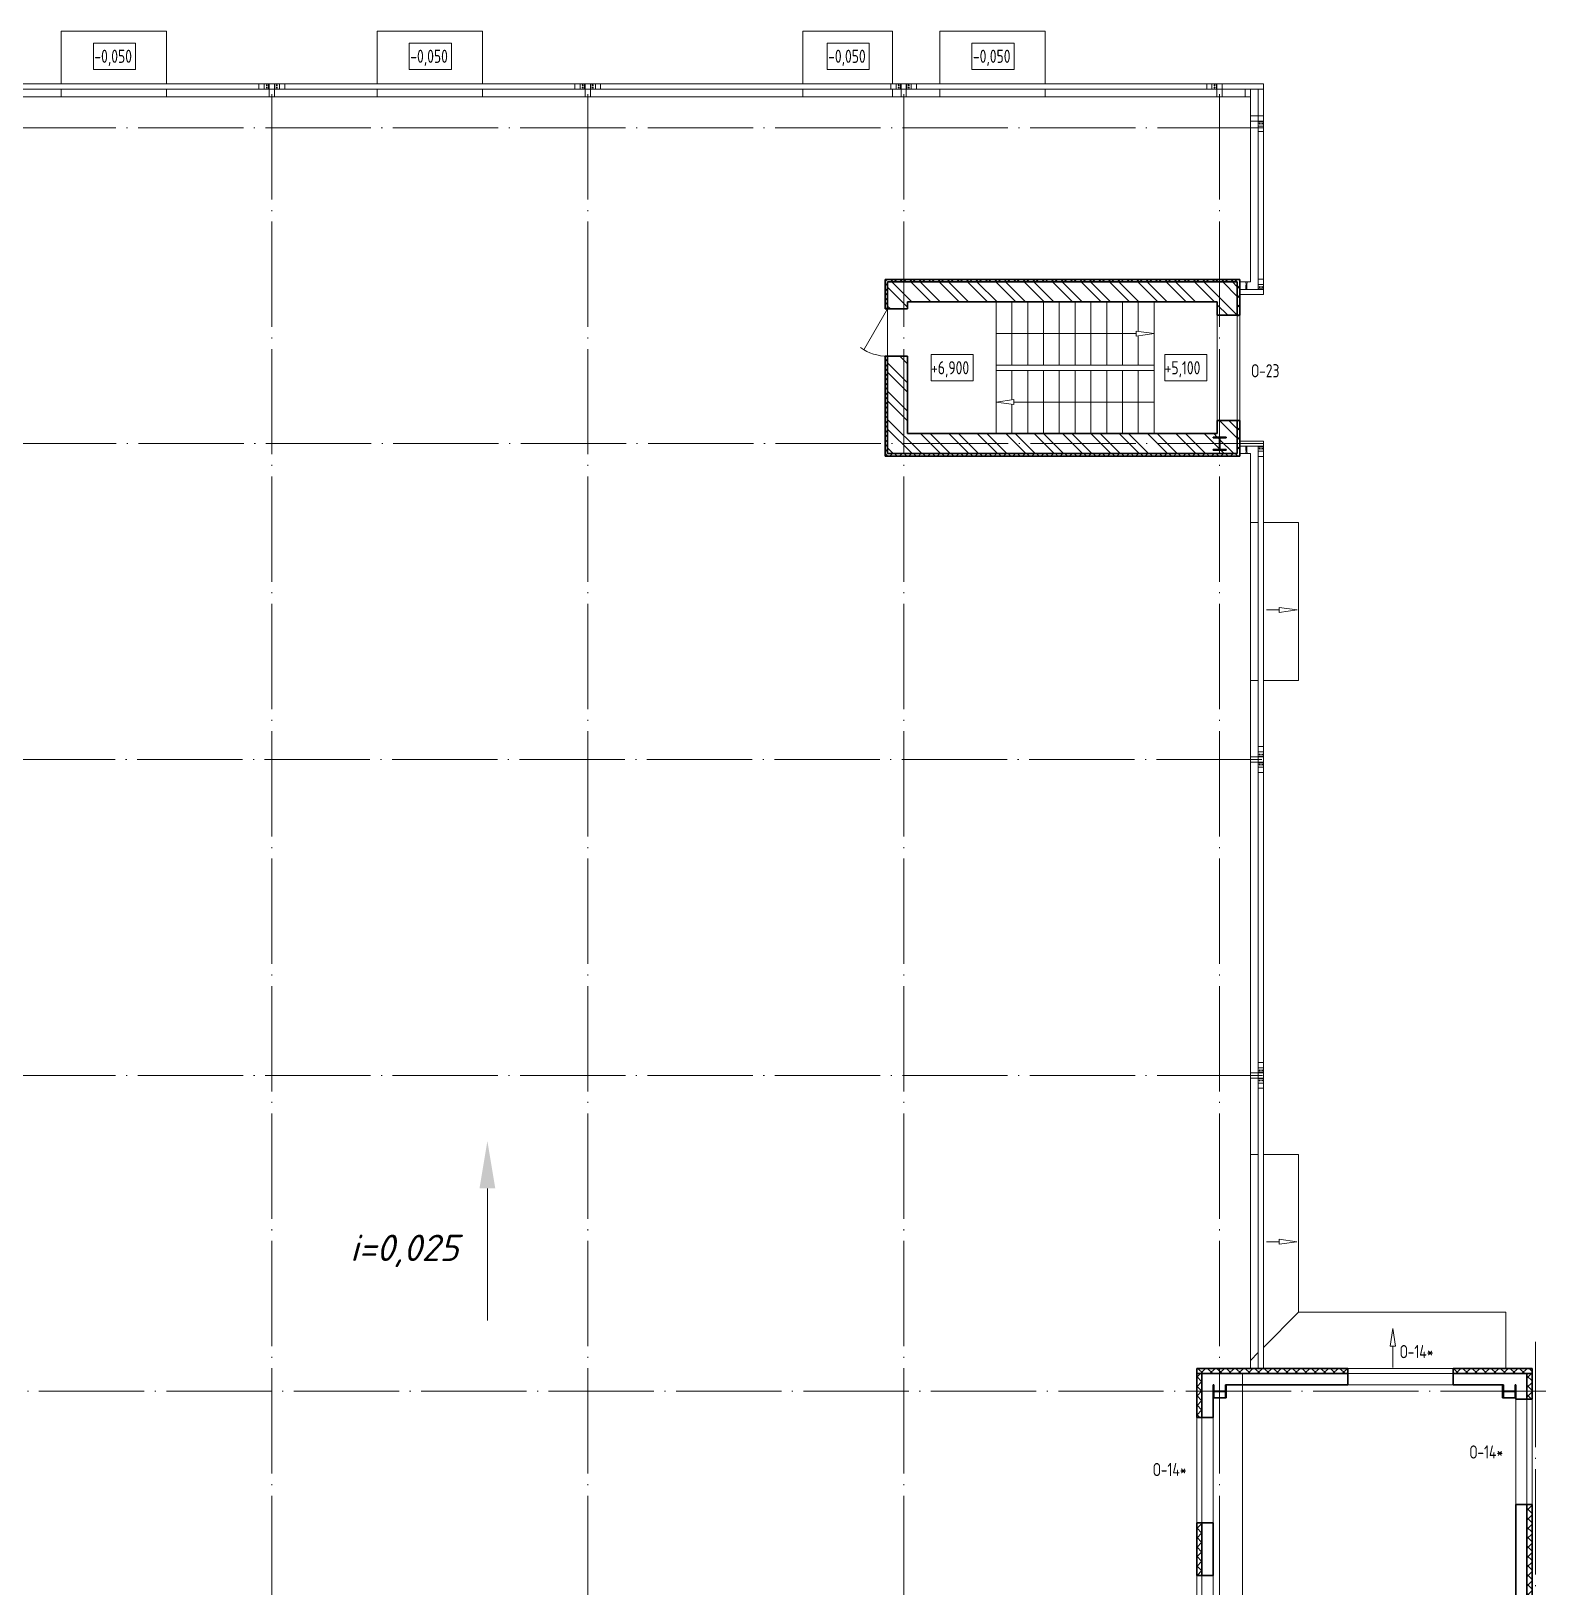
# Model space of a CAD drawing. Extents: x -965262 to 1142518, y -357520 to 71675.
# Drawn here: x -569879 to -541092, y -191067 to -161517 of the extents above; entities that cross this region are included whole.
import ezdxf

# ---------------------------------------------------------------- set-up
doc = ezdxf.new("R2010")
doc.units = 0
doc.header["$LTSCALE"] = 10
doc.linetypes.add('DOTE', pattern=[2.42, 2, -0.2, 0.02, -0.2])
doc.layers.get('0').update_dxf_attribs({"linetype": 'CONTINUOUS', "lineweight": 30})
doc.layers.add('DOTE', color=7, linetype='DOTE', lineweight=9)
doc.styles.add('GOST 2.304', font='isocpeur.ttf', dxfattribs={"width": 0.75, "height": 250})
doc.styles.get("Standard").update_dxf_attribs({"font": 'isocpeur.ttf', "height": 300})

# ---------------------------------------------------------------- blocks, each defined once
blk = doc.blocks.new('A$C706D0067')
at = {"lineweight": 0}
for p, q in [((-13701, 125661), (-19211, 125661)), ((-13601, 125661), (-13701, 125661)), ((-13701, 125661), (-13701, 125561)), ((-13601, 125661), (-13601, 125659)), ((-13601, 125661), (-13516, 125661)), ((-13601, 125659), (-13601, 125564)), ((-13601, 125564), (-13601, 125659)), ((-13601, 125659), (-13601, 125659)), ((-13601, 125640), (-13601, 125640)), ((-13601, 125631), (-13601, 125631)), ((-13560, 125631), (-13542, 125631)), ((-13542, 125631), (-13560, 125631)), ((-13557, 125640), (-13545, 125640)), ((-13516, 125661), (-13516, 125561)), ((-13516, 125661), (-13506, 125661)), ((-13506, 125661), (-13406, 125661)), ((-13506, 125561), (-13506, 125661)), ((-13406, 125661), (-13406, 125561)), ((-13396, 125661), (-13406, 125661)), ((-13311, 125661), (-13396, 125661)), ((-13396, 125661), (-13396, 125561)), ((-13352, 125631), (-13370, 125631)), ((-13370, 125631), (-13352, 125631)), ((-13355, 125640), (-13367, 125640)), ((-13311, 125661), (-13211, 125661)), ((-13311, 125661), (-13311, 125659)), ((-13311, 125659), (-13311, 125659)), ((-13311, 125659), (-13311, 125564)), ((-13311, 125564), (-13311, 125659)), ((-13311, 125640), (-13311, 125640)), ((-13311, 125631), (-13311, 125631)), ((-7701, 125661), (-13211, 125661)), ((-13211, 125661), (-13211, 125561)), ((-7601, 125661), (-7701, 125661)), ((-7701, 125661), (-7701, 125561)), ((-7601, 125661), (-7601, 125659)), ((-7601, 125661), (-7516, 125661)), ((-7601, 125659), (-7601, 125564)), ((-7601, 125564), (-7601, 125659)), ((-7601, 125659), (-7601, 125659)), ((-7601, 125640), (-7601, 125640)), ((-7601, 125631), (-7601, 125631)), ((-7560, 125631), (-7542, 125631)), ((-7542, 125631), (-7560, 125631)), ((-7557, 125640), (-7545, 125640)), ((-7516, 125661), (-7516, 125561)), ((-7516, 125661), (-7506, 125661)), ((-7506, 125661), (-7406, 125661)), ((-7506, 125561), (-7506, 125661)), ((-7406, 125661), (-7406, 125561)), ((-7396, 125661), (-7406, 125661)), ((-7311, 125661), (-7396, 125661)), ((-7396, 125661), (-7396, 125561)), ((-7352, 125631), (-7370, 125631)), ((-7370, 125631), (-7352, 125631)), ((-7355, 125640), (-7367, 125640)), ((-7311, 125661), (-7211, 125661)), ((-7311, 125661), (-7311, 125659)), ((-7311, 125659), (-7311, 125659)), ((-7311, 125659), (-7311, 125564)), ((-7311, 125564), (-7311, 125659)), ((-7311, 125640), (-7311, 125640)), ((-7311, 125631), (-7311, 125631)), ((-1701, 125661), (-7211, 125661)), ((-7211, 125661), (-7211, 125561)), ((-1601, 125661), (-1701, 125661)), ((-1701, 125661), (-1701, 125561)), ((-1601, 125661), (-1601, 125659)), ((-1601, 125661), (-1516, 125661)), ((-1601, 125659), (-1601, 125564)), ((-1601, 125564), (-1601, 125659)), ((-1601, 125659), (-1601, 125659)), ((-1601, 125640), (-1601, 125640)), ((-1601, 125631), (-1601, 125631)), ((-1560, 125631), (-1542, 125631)), ((-1542, 125631), (-1560, 125631)), ((-1557, 125640), (-1545, 125640)), ((-1516, 125661), (-1516, 125561)), ((-1516, 125661), (-1506, 125661)), ((-1506, 125661), (-1406, 125661)), ((-1506, 125561), (-1506, 125661)), ((-1406, 125661), (-1406, 125561)), ((-1396, 125661), (-1406, 125661)), ((-1311, 125661), (-1396, 125661)), ((-1396, 125661), (-1396, 125561)), ((-1352, 125631), (-1370, 125631)), ((-1370, 125631), (-1352, 125631)), ((-1355, 125640), (-1367, 125640)), ((-1311, 125661), (-1211, 125661)), ((-1311, 125661), (-1311, 125659)), ((-1311, 125659), (-1311, 125659)), ((-1311, 125659), (-1311, 125564)), ((-1311, 125564), (-1311, 125659)), ((-1311, 125640), (-1311, 125640)), ((-1311, 125631), (-1311, 125631)), ((4299, 125661), (-1211, 125661)), ((-1211, 125661), (-1211, 125561)), ((4399, 125661), (4299, 125661)), ((4299, 125661), (4299, 125561)), ((4399, 125661), (4399, 125659)), ((4399, 125661), (4484, 125661)), ((4399, 125659), (4399, 125564)), ((4399, 125564), (4399, 125659)), ((4399, 125659), (4399, 125659)), ((4399, 125640), (4399, 125640)), ((4399, 125631), (4399, 125631)), ((4440, 125631), (4458, 125631)), ((4458, 125631), (4440, 125631)), ((4458, 125631), (4440, 125631)), ((4443, 125640), (4455, 125640)), ((4484, 125661), (4484, 125561)), ((4484, 125661), (4494, 125661)), ((4484, 125661), (4494, 125661)), ((4494, 125661), (4494, 125561)), ((4594, 125661), (4494, 125661)), ((4494, 125661), (4494, 125561)), ((4594, 125661), (4494, 125661)), ((4594, 125561), (4594, 125661)), ((4594, 125561), (4594, 125661)), ((5376, 125661), (4594, 125661)), ((4594, 125561), (4594, 125661)), ((5379, 125661), (5376, 125661)), ((5376, 125661), (5376, 125561)), ((5376, 125661), (5376, 125561)), ((5379, 125561), (5379, 125661)), ((-19211, 125561), (-13701, 125561)), ((-13701, 125561), (-13601, 125561)), ((-13601, 125561), (-13601, 125564)), ((-13601, 125564), (-13601, 125564)), ((-13601, 125561), (-13516, 125561)), ((-13506, 125561), (-13516, 125561)), ((-13506, 125561), (-13506, 125411)), ((-13406, 125561), (-13506, 125561)), ((-13406, 125561), (-13406, 125411)), ((-13406, 125561), (-13396, 125561)), ((-13311, 125561), (-13396, 125561)), ((-13311, 125561), (-13311, 125564)), ((-13311, 125564), (-13311, 125564)), ((-13211, 125561), (-13311, 125561)), ((-13211, 125561), (-7701, 125561)), ((-7701, 125561), (-7601, 125561)), ((-7601, 125561), (-7601, 125564)), ((-7601, 125564), (-7601, 125564)), ((-7601, 125561), (-7516, 125561)), ((-7506, 125561), (-7516, 125561)), ((-7506, 125561), (-7506, 125411)), ((-7406, 125561), (-7506, 125561)), ((-7406, 125561), (-7406, 125411)), ((-7406, 125561), (-7396, 125561)), ((-7311, 125561), (-7396, 125561)), ((-7311, 125561), (-7311, 125564)), ((-7311, 125564), (-7311, 125564)), ((-7211, 125561), (-7311, 125561)), ((-7211, 125561), (-1701, 125561)), ((-1701, 125561), (-1601, 125561)), ((-1601, 125561), (-1601, 125564)), ((-1601, 125564), (-1601, 125564)), ((-1601, 125561), (-1516, 125561)), ((-1506, 125561), (-1516, 125561)), ((-1506, 125561), (-1506, 125411)), ((-1406, 125561), (-1506, 125561)), ((-1406, 125561), (-1406, 125411)), ((-1406, 125561), (-1396, 125561)), ((-1311, 125561), (-1396, 125561)), ((-1311, 125561), (-1311, 125564)), ((-1311, 125564), (-1311, 125564)), ((-1211, 125561), (-1311, 125561)), ((-1211, 125561), (4299, 125561)), ((4299, 125561), (4399, 125561)), ((4399, 125561), (4399, 125564)), ((4399, 125564), (4399, 125564)), ((4399, 125561), (4484, 125561)), ((4494, 125561), (4484, 125561)), ((4494, 125561), (4484, 125561)), ((4494, 125561), (4494, 125411)), ((4494, 125561), (4594, 125561)), ((4494, 125561), (4494, 125411)), ((4494, 125561), (4594, 125561)), ((4594, 125561), (4594, 125411)), ((4594, 125561), (4594, 125411)), ((5376, 125561), (4594, 125561)), ((5029, 125411), (4594, 125411)), ((5029, 125561), (5029, 125411)), ((5129, 125561), (5129, 125051)), ((5279, 125561), (5279, 125051)), ((5279, 125561), (5379, 125561)), ((5379, 125561), (5376, 125561)), ((5379, 125561), (5379, 125051)), ((5279, 125051), (5129, 125051)), ((5279, 125051), (5279, 124951)), ((5379, 125051), (5279, 125051)), ((5379, 125051), (5279, 125051)), ((5379, 124951), (5379, 125051)), ((5279, 124951), (5129, 124951)), ((5279, 124951), (5379, 124951)), ((5279, 124941), (5279, 124951)), ((5279, 124856), (5279, 124941)), ((5379, 124941), (5279, 124941)), ((5279, 124756), (5279, 124856)), ((5279, 124856), (5281, 124856)), ((5279, 124756), (5279, 121951)), ((5379, 124756), (5279, 124756)), ((5281, 124856), (5281, 124856)), ((5377, 124856), (5281, 124856)), ((5281, 124856), (5377, 124856)), ((5349, 124898), (5349, 124915)), ((5349, 124898), (5349, 124915)), ((5349, 124856), (5349, 124856)), ((5358, 124900), (5358, 124912)), ((5358, 124856), (5358, 124856)), ((5377, 124856), (5377, 124856)), ((5379, 124856), (5377, 124856)), ((5379, 124951), (5379, 124941)), ((5379, 124856), (5379, 124941)), ((5379, 124856), (5379, 124756)), ((5379, 121951), (5379, 124756)), ((5376, 121756), (4929, 121756)), ((5049, 121851), (5040, 121896)), ((5040, 121836), (5049, 121836)), ((5040, 121836), (5040, 121756)), ((5049, 121851), (5049, 121766)), ((5049, 121756), (5049, 121836)), ((5049, 121766), (5058, 121766)), ((5058, 121851), (5067, 121896)), ((5058, 121851), (5058, 121766)), ((5279, 121951), (5279, 121851)), ((5379, 121951), (5279, 121951)), ((5279, 121851), (5281, 121851)), ((5279, 121851), (5279, 121766)), ((5279, 121756), (5279, 121766)), ((5379, 121766), (5279, 121766)), ((5377, 121851), (5281, 121851)), ((5281, 121851), (5377, 121851)), ((5281, 121851), (5281, 121851)), ((5349, 121851), (5349, 121851)), ((5349, 121793), (5349, 121810)), ((5349, 121810), (5349, 121793)), ((5358, 121851), (5358, 121851)), ((5358, 121807), (5358, 121795)), ((5376, 121656), (5376, 121756)), ((5376, 121756), (5379, 121756)), ((5376, 121756), (5376, 121656)), ((5379, 121851), (5377, 121851)), ((5377, 121851), (5377, 121851)), ((5379, 121851), (5379, 121951)), ((5379, 121851), (5379, 121766)), ((5379, 121766), (5379, 121756)), ((5379, 121756), (5379, 121656)), ((5376, 121656), (4929, 121656)), ((5379, 121656), (5376, 121656)), ((5376, 118876), (4929, 118876)), ((5376, 118876), (5376, 118776)), ((5379, 118876), (5376, 118876)), ((5376, 118776), (5376, 118876)), ((5379, 118776), (5379, 118876)), ((5376, 118776), (4929, 118776)), ((5040, 118696), (5040, 118776)), ((5040, 118696), (5049, 118696)), ((5049, 118681), (5040, 118636)), ((5049, 118776), (5049, 118696)), ((5049, 118681), (5049, 118766)), ((5049, 118766), (5058, 118766)), ((5058, 118681), (5058, 118766)), ((5058, 118681), (5067, 118636)), ((5279, 118776), (5279, 118766)), ((5279, 118681), (5279, 118766)), ((5379, 118766), (5279, 118766)), ((5279, 118581), (5279, 118681)), ((5279, 118681), (5281, 118681)), ((5279, 118581), (5279, 113071)), ((5379, 118581), (5279, 118581)), ((5281, 118681), (5281, 118681)), ((5377, 118681), (5281, 118681)), ((5281, 118681), (5377, 118681)), ((5349, 118723), (5349, 118740)), ((5349, 118740), (5349, 118723)), ((5349, 118681), (5349, 118681)), ((5358, 118725), (5358, 118737)), ((5358, 118681), (5358, 118681)), ((5376, 118776), (5379, 118776)), ((5377, 118681), (5377, 118681)), ((5379, 118681), (5377, 118681)), ((5379, 118766), (5379, 118776)), ((5379, 118681), (5379, 118766)), ((5379, 118681), (5379, 118581)), ((5379, 113071), (5379, 118581)), ((5279, 113071), (5279, 112971)), ((5379, 113071), (5279, 113071)), ((5279, 112971), (5281, 112971)), ((5279, 112971), (5279, 112886)), ((5379, 112886), (5279, 112886)), ((5279, 112876), (5279, 112886)), ((5377, 112971), (5281, 112971)), ((5281, 112971), (5377, 112971)), ((5281, 112971), (5281, 112971)), ((5349, 112971), (5349, 112971)), ((5349, 112930), (5349, 112913)), ((5349, 112913), (5349, 112930)), ((5358, 112971), (5358, 112971)), ((5358, 112927), (5358, 112915)), ((5379, 112971), (5377, 112971)), ((5377, 112971), (5377, 112971)), ((5379, 112971), (5379, 113071)), ((5379, 112971), (5379, 112886)), ((5379, 112886), (5379, 112876)), ((5279, 112876), (5129, 112876)), ((5279, 112776), (5129, 112776)), ((5279, 112776), (5279, 112876)), ((5279, 112876), (5379, 112876)), ((5379, 112776), (5279, 112776)), ((5279, 112776), (5279, 112766)), ((5279, 112681), (5279, 112766)), ((5379, 112766), (5279, 112766)), ((5279, 112581), (5279, 112681)), ((5279, 112681), (5281, 112681)), ((5281, 112681), (5281, 112681)), ((5377, 112681), (5281, 112681)), ((5281, 112681), (5377, 112681)), ((5349, 112723), (5349, 112740)), ((5349, 112740), (5349, 112723)), ((5349, 112681), (5349, 112681)), ((5358, 112725), (5358, 112737)), ((5358, 112681), (5358, 112681)), ((5377, 112681), (5377, 112681)), ((5379, 112681), (5377, 112681)), ((5379, 112876), (5379, 112776)), ((5379, 112766), (5379, 112776)), ((5379, 112681), (5379, 112766)), ((5379, 112681), (5379, 112581)), ((5279, 112581), (5279, 107071)), ((5379, 112581), (5279, 112581)), ((5379, 107071), (5379, 112581)), ((5279, 107071), (5279, 106971)), ((5379, 107071), (5279, 107071)), ((5279, 106971), (5281, 106971)), ((5279, 106971), (5279, 106886)), ((5377, 106971), (5281, 106971)), ((5281, 106971), (5377, 106971)), ((5281, 106971), (5281, 106971)), ((5349, 106971), (5349, 106971)), ((5358, 106971), (5358, 106971)), ((5379, 106971), (5377, 106971)), ((5377, 106971), (5377, 106971)), ((5379, 106971), (5379, 107071)), ((5379, 106971), (5379, 106886)), ((5279, 106876), (5129, 106876)), ((5279, 106776), (5129, 106776)), ((5379, 106886), (5279, 106886)), ((5279, 106876), (5279, 106886)), ((5279, 106776), (5279, 106876)), ((5279, 106876), (5379, 106876)), ((5379, 106776), (5279, 106776)), ((5279, 106776), (5279, 106766)), ((5279, 106681), (5279, 106766)), ((5379, 106766), (5279, 106766)), ((5279, 106581), (5279, 106681)), ((5279, 106681), (5281, 106681)), ((5281, 106681), (5281, 106681)), ((5377, 106681), (5281, 106681)), ((5281, 106681), (5377, 106681)), ((5349, 106930), (5349, 106913)), ((5349, 106913), (5349, 106930)), ((5349, 106723), (5349, 106740)), ((5349, 106740), (5349, 106723)), ((5349, 106681), (5349, 106681)), ((5358, 106927), (5358, 106915)), ((5358, 106725), (5358, 106737)), ((5358, 106681), (5358, 106681)), ((5377, 106681), (5377, 106681)), ((5379, 106681), (5377, 106681)), ((5379, 106886), (5379, 106876)), ((5379, 106876), (5379, 106776)), ((5379, 106766), (5379, 106776)), ((5379, 106681), (5379, 106766)), ((5379, 106681), (5379, 106581)), ((5279, 106581), (5279, 101261)), ((5379, 106581), (5279, 106581)), ((5379, 101261), (5379, 106581))]:
    blk.add_line(p, q, dxfattribs=at)
for centre in [(-13551, 125634), (-13551, 125589), (-13361, 125634), (-13361, 125589), (-7551, 125634), (-7551, 125589), (-7361, 125634), (-7361, 125589), (-1551, 125634), (-1551, 125589), (-1361, 125634), (-1361, 125589), (4449, 125634), (4449, 125589), (5307, 124906), (5352, 124906), (5307, 121801), (5352, 121801), (5307, 118731), (5352, 118731), (5307, 112921), (5352, 112921), (5307, 112731), (5352, 112731), (5307, 106921), (5307, 106731), (5352, 106921), (5352, 106731)]:
    blk.add_circle(centre, 9, dxfattribs=at)

msp = doc.modelspace()

# ---------------------------------------------------------------- hatches: boundary and pattern name
at = {"lineweight": 15}
h = msp.add_hatch(dxfattribs=at)
h.set_pattern_fill('ANSI37', color=256, scale=40, angle=90)
h.set_pattern_definition([(135, (-546943.64, -166919.1), (-89.8026, -89.8026), []), (225, (-546943.64, -166919.1), (89.8026, -89.8026), [])])
h.paths.add_polyline_path([(-546922.4, -166912.1), (-546972.4, -166912.1), (-546972.4, -166932.1), (-546922.4, -166932.1)])
h.paths.add_polyline_path([(-546922.4, -168912.1), (-546972.4, -168912.1), (-546972.4, -168932.1), (-546922.4, -168932.1)])
h.paths.add_polyline_path([(-553662.4, -166232.1), (-553662.4, -166792.1), (-553612.4, -166792.1), (-553612.4, -166282.1), (-546972.4, -166282.1), (-546972.4, -166932.1), (-546922.4, -166932.1), (-546922.4, -166232.1)])
h.paths.add_polyline_path([(-546922.4, -169592.1), (-546922.4, -168932.1), (-546972.4, -168932.1), (-546972.4, -169542.1), (-553612.4, -169542.1), (-553612.4, -167692.1), (-553662.4, -167692.1), (-553662.4, -169592.1)])
h = msp.add_hatch(dxfattribs=at)
h.set_pattern_fill('ANSI32', color=1, scale=40, angle=90, style=0)
h.set_pattern_definition([(135, (-547146.36, -166920.7), (-269.408, -269.408), []), (135, (-547146.36, -166741.1), (-269.408, -269.408), [])])
h.paths.add_polyline_path([(-546972.4, -166912.1), (-547352.4, -166912.1), (-547352.4, -166932.1), (-546972.4, -166932.1)])
h.paths.add_polyline_path([(-546972.4, -168912.1), (-547352.8, -168912.1), (-547352.8, -168932.1), (-546972.4, -168932.1)])
h.paths.add_polyline_path([(-553307.4, -166792.1), (-553307.4, -166792.1), (-553612.4, -166792.1), (-553612.4, -167462.1), (-553307.4, -167462.1)], flags=17)
h.paths.add_polyline_path([(-553232.4, -166792.1), (-553307.4, -166792.1), (-553307.4, -167462.1), (-553232.4, -167462.1)], flags=16)
h.paths.add_polyline_path([(-553307.4, -167692.1), (-553307.4, -167692.1), (-553612.4, -167692.1), (-553612.4, -168362.1), (-553307.4, -168362.1)], flags=17)
h.paths.add_polyline_path([(-553232.4, -167692.1), (-553307.4, -167692.1), (-553307.4, -168362.1), (-553232.4, -168362.1)], flags=16)
h.paths.add_polyline_path([(-551792.4, -166282.1), (-552992.4, -166282.1), (-552992.4, -166662.1), (-551792.4, -166662.1)], flags=0)
h.paths.add_polyline_path([(-551792.4, -169162.1), (-552992.4, -169162.1), (-552992.4, -169542.1), (-551792.4, -169542.1)])
h.paths.add_polyline_path([(-551792.4, -166282.1), (-552992.4, -166282.1), (-552992.4, -166662.1), (-551792.4, -166662.1)], flags=16)
h.paths.add_polyline_path([(-553307.4, -167462.1), (-553612.4, -167462.1), (-553612.4, -168362.1), (-553307.4, -168362.1)], flags=17)
h.paths.add_polyline_path([(-553232.4, -167462.1), (-553307.4, -167462.1), (-553307.4, -168362.1), (-553232.4, -168362.1)], flags=16)
h.paths.add_polyline_path([(-551792.4, -169162.1), (-552992.4, -169162.1), (-552992.4, -169352.1), (-551792.4, -169352.1)], flags=16)
h.paths.add_polyline_path([(-551792.4, -169352.1), (-552992.4, -169352.1), (-552992.4, -169542.1), (-551792.4, -169542.1)], flags=16)
h.paths.add_polyline_path([(-553307.4, -166282.1), (-553612.4, -166282.1), (-553612.4, -169352.1), (-553307.4, -169352.1)])
h.paths.add_polyline_path([(-553307.4, -169352.1), (-553612.4, -169352.1), (-553612.4, -169542.1), (-553307.4, -169542.1)])
h.paths.add_polyline_path([(-547311.9, -169443.1), (-547311.9, -169352.1), (-553307.4, -169352.1), (-553307.4, -169542.1), (-547307.4, -169542.1), (-547307.4, -169477.1), (-547432.4, -169477.1), (-547432.4, -169463.1), (-547331.9, -169463.1, 0.4142136)])
h.paths.add_polyline_path([(-553232.4, -169162.1), (-553232.4, -166662.1), (-547352.4, -166662.1), (-547352.4, -169162.1)], flags=16)
h.paths.add_polyline_path([(-546972.4, -169352.1), (-547302.9, -169352.1), (-547302.9, -169443.1, 0.4142136), (-547282.9, -169463.1), (-547182.4, -169463.1), (-547182.4, -169477.1), (-547307.4, -169477.1), (-547307.4, -169542.1), (-546972.4, -169542.1)])
h.paths.add_polyline_path([(-547307.4, -166922.1), (-546972.4, -166922.1), (-546972.4, -166282.1), (-547307.4, -166282.1)])
edge = h.paths.add_edge_path()
edge.add_line((-547307.4, -168922.1), (-547352.8, -168922.1))
edge.add_line((-547352.8, -168922.1), (-547352.8, -166922.1))
edge.add_line((-547352.8, -166922.1), (-547307.4, -166922.1))
edge.add_line((-547307.4, -166922.1), (-547307.4, -166282.1))
edge.add_line((-547307.4, -166282.1), (-553307.4, -166282.1))
edge.add_line((-553307.4, -166282.1), (-553307.4, -169352.1))
edge.add_line((-553307.4, -169352.1), (-547311.9, -169352.1))
edge.add_line((-547311.9, -169352.1), (-547311.9, -169261.1))
edge.add_arc((-547331.9, -169261.1), 20, 0, 90)
edge.add_line((-547331.9, -169241.1), (-547432.4, -169241.1))
edge.add_line((-547432.4, -169241.1), (-547432.4, -169227.1))
edge.add_line((-547432.4, -169227.1), (-547307.4, -169227.1))
edge.add_line((-547307.4, -169227.1), (-547307.4, -168922.1))
h.paths.add_polyline_path([(-547352.8, -166932.1), (-546872, -166932.1), (-546872, -166922.1), (-547352.8, -166922.1)])
edge = h.paths.add_edge_path()
edge.add_line((-546972.4, -168932.1), (-547307.4, -168932.1))
edge.add_line((-547307.4, -168932.1), (-547307.4, -169227.1))
edge.add_line((-547307.4, -169227.1), (-547182.4, -169227.1))
edge.add_line((-547182.4, -169227.1), (-547182.4, -169241.1))
edge.add_line((-547182.4, -169241.1), (-547282.9, -169241.1))
edge.add_arc((-547282.9, -169261.1), 20, 90, 180)
edge.add_line((-547302.9, -169261.1), (-547302.9, -169352.1))
edge.add_line((-547302.9, -169352.1), (-546972.4, -169352.1))
edge.add_line((-546972.4, -169352.1), (-546972.4, -168932.1))
h = msp.add_hatch(dxfattribs=at)
h.set_pattern_fill('ANSI37', color=30, scale=40, style=0)
h.set_pattern_definition([(45, (-84264.35, -633128.98), (-89.80256, 89.80256), []), (135, (-84264.35, -633128.98), (-89.80256, -89.80256), [])])
h.paths.add_polyline_path([(-547642.4, -198952.1), (-547742.4, -198952.1), (-547742.4, -199052.1), (-547642.4, -199052.1)])
h.paths.add_polyline_path([(-547642.4, -187017.1), (-547742.4, -187017.1), (-547742.4, -187852.1), (-547642.4, -187852.1)])
h.paths.add_polyline_path([(-544772.2, -186917.1), (-547742.4, -186917.1), (-547742.4, -187017.1), (-547642.4, -187017.1), (-544772.2, -187017.1)])
h.paths.add_polyline_path([(-541372.4, -186917.1), (-542972.2, -186917.1), (-542972.2, -187017.1), (-541372.4, -187017.1)])
h.paths.add_polyline_path([(-541372.4, -187017.1), (-541472.4, -187017.1), (-541472.4, -187952.1), (-541372.4, -187952.1)])
h.paths.add_polyline_path([(-547642.4, -189852.1), (-547742.4, -189852.1), (-547742.4, -190852.1), (-547642.4, -190852.1)])
h.paths.add_polyline_path([(-547642.4, -192852.1), (-547742.4, -192852.1), (-547742.4, -193852.1), (-547642.4, -193852.1)])
h.paths.add_polyline_path([(-547642.4, -195852.1), (-547742.4, -195852.1), (-547742.4, -196852.1), (-547642.4, -196852.1)])
h.paths.add_polyline_path([(-547642.4, -197852.1), (-547742.4, -197852.1), (-547742.4, -198952.1), (-547642.4, -198952.1)])
h.paths.add_polyline_path([(-541372.4, -192312.1), (-541472.4, -192312.1), (-541472.4, -189752.1), (-541372.4, -189752.1)])
h.paths.add_polyline_path([(-541092.4, -192312.1), (-541372.4, -192312.1), (-541372.4, -192212.1), (-541092.4, -192212.1)])
h.paths.add_polyline_path([(-541372.4, -187504.6), (-541472.4, -187504.6), (-541472.4, -187952.1), (-541372.4, -187952.1)])
h.paths.add_polyline_path([(-541372.4, -189504.6), (-541472.4, -189504.6), (-541472.4, -189752.1), (-541372.4, -189752.1)])
h.paths.add_polyline_path([(-542872.4, -186917.1), (-542972.2, -186917.1), (-542972.2, -187017.1), (-542872.4, -187017.1)])
h.paths.add_polyline_path([(-544872.4, -186917.1), (-544772.2, -186917.1), (-544772.2, -187017.1), (-544872.4, -187017.1)])

# ---------------------------------------------------------------- linework, layer by layer
at = {"lineweight": 15, "ltscale": 0.3}
for p, q in [((-569307.2, -162517.1, -1451.3), (-569307.2, -161517, -1451.3)), ((-569307.2, -161517, -1451.3), (-567307.2, -161517, -1451.3)), ((-567307.2, -162517.1, -1451.3), (-567307.2, -161517, -1451.3)), ((-563307.2, -162517.1, -1451.3), (-563307.2, -161517, -1451.3)), ((-563307.2, -161517, -1451.3), (-561307.2, -161517, -1451.3)), ((-561307.2, -162517.1, -1451.3), (-561307.2, -161517, -1451.3)), ((-555222.2, -162517.1, -1451.3), (-555222.2, -161517, -1451.3)), ((-555222.2, -161517, -1451.3), (-553522.2, -161517, -1451.3)), ((-553522.2, -162517.1, -1451.3), (-553522.2, -161517, -1451.3)), ((-552622.2, -162517.1, -1451.3), (-552622.2, -161517, -1451.3)), ((-552622.2, -161517, -1451.3), (-550622.2, -161517, -1451.3)), ((-550622.2, -162517.1, -1451.3), (-550622.2, -161517, -1451.3)), ((-569307.2, -162767.1, -1451.3), (-569307.2, -162617.1, -1451.3)), ((-567307.2, -162767.1, -1451.3), (-567307.2, -162617.1, -1451.3)), ((-563307.2, -162767.1, -1451.3), (-563307.2, -162617.1, -1451.3)), ((-561307.2, -162767.1, -1451.3), (-561307.2, -162617.1, -1451.3)), ((-555222.2, -162767.1, -1451.3), (-555222.2, -162617.1, -1451.3)), ((-553522.2, -162767.1, -1451.3), (-553522.2, -162617.1, -1451.3)), ((-552622.2, -162767.1, -1451.3), (-552622.2, -162617.1, -1451.3)), ((-550622.2, -162767.1, -1451.3), (-550622.2, -162617.1, -1451.3))]:
    msp.add_line(p, q, dxfattribs=at)
at = {"lineweight": 15}
for p, q in [((-568696.7, -161745.7, -1451.3), (-567896.7, -161745.7, -1451.3)), ((-568696.7, -162245.7, -1451.3), (-568696.7, -161745.7, -1451.3)), ((-567896.7, -161745.7, -1451.3), (-567896.7, -162245.7, -1451.3)), ((-562696.7, -161745.7, -1451.3), (-561896.7, -161745.7, -1451.3)), ((-562696.7, -162245.7, -1451.3), (-562696.7, -161745.7, -1451.3)), ((-561896.7, -161745.7, -1451.3), (-561896.7, -162245.7, -1451.3)), ((-554761.7, -161745.7, -1451.3), (-553961.7, -161745.7, -1451.3)), ((-554761.7, -162245.7, -1451.3), (-554761.7, -161745.7, -1451.3)), ((-553961.7, -161745.7, -1451.3), (-553961.7, -162245.7, -1451.3)), ((-552011.7, -161745.7, -1451.3), (-551211.7, -161745.7, -1451.3)), ((-552011.7, -162245.7, -1451.3), (-552011.7, -161745.7, -1451.3)), ((-551211.7, -161745.7, -1451.3), (-551211.7, -162245.7, -1451.3)), ((-567896.7, -162245.7, -1451.3), (-568696.7, -162245.7, -1451.3)), ((-561896.7, -162245.7, -1451.3), (-562696.7, -162245.7, -1451.3)), ((-553961.7, -162245.7, -1451.3), (-554761.7, -162245.7, -1451.3)), ((-551211.7, -162245.7, -1451.3), (-552011.7, -162245.7, -1451.3)), ((-553612.4, -166792.1, -4711.1), (-554062.4, -167571.5, -4711.1)), ((-553612.4, -166792.1, -4711.1), (-553612.4, -167692.1, -4711.1)), ((-551552.4, -169162.1, -4711.1), (-551552.4, -166662.1, -4711.1)), ((-551252.4, -167862.1, -4711.1), (-551252.4, -166662.1, -4711.1)), ((-550952.4, -167862.1, -4711.1), (-550952.4, -166662.1, -4711.1)), ((-550652.4, -167862.1, -4711.1), (-550652.4, -166662.1, -4711.1)), ((-550352.4, -167862.1, -4711.1), (-550352.4, -166662.1, -4711.1)), ((-550052.4, -167862.1, -4711.1), (-550052.4, -166662.1, -4711.1)), ((-549752.4, -167862.1, -4711.1), (-549752.4, -166662.1, -4711.1)), ((-549452.4, -167862.1, -4711.1), (-549452.4, -166662.1, -4711.1)), ((-549152.4, -167862.1, -4711.1), (-549152.4, -166662.1, -4711.1)), ((-548852.4, -167218.9, -4711.1), (-548852.4, -166662.1, -4711.1)), ((-548552.4, -169162.1, -4711.1), (-548552.4, -166662.1, -4711.1)), ((-546922.4, -168912.1, -3259.8), (-546922.4, -166912.1, -3259.8)), ((-548552.4, -167262.2, -4711.1), (-548891.7, -167213.2, -4711.1)), ((-548891.7, -167311.2, -4711.1), (-548891.7, -167213.2, -4711.1)), ((-548552.4, -167262.2, -4711.1), (-548891.7, -167311.2, -4711.1)), ((-548852.4, -167862.1, -4711.1), (-548852.4, -167305.5, -4711.1)), ((-552786.4, -167662.1, -1451.3), (-551986.4, -167662.1, -1451.3)), ((-552786.4, -168162.1, -1451.3), (-552786.4, -167662.1, -1451.3)), ((-551986.4, -167662.1, -1451.3), (-551986.4, -168162.1, -1451.3)), ((-548351.1, -167662.1, -1451.3), (-547551.1, -167662.1, -1451.3)), ((-548351.1, -168162.1, -1451.3), (-548351.1, -167662.1, -1451.3)), ((-547551.1, -167662.1, -1451.3), (-547551.1, -168162.1, -1451.3)), ((-551552.4, -167862.1, -4711.1), (-548552.4, -167862.1, -4711.1)), ((-551552.4, -167962.1, -4711.1), (-548552.4, -167962.1, -4711.1)), ((-551252.4, -168518.8, -4711.1), (-551252.4, -167962.1, -4711.1)), ((-550952.4, -169162.1, -4711.1), (-550952.4, -167962.1, -4711.1)), ((-550652.4, -169162.1, -4711.1), (-550652.4, -167962.1, -4711.1)), ((-550352.4, -169162.1, -4711.1), (-550352.4, -167962.1, -4711.1)), ((-550052.4, -169162.1, -4711.1), (-550052.4, -167962.1, -4711.1)), ((-549752.4, -169162.1, -4711.1), (-549752.4, -167962.1, -4711.1)), ((-549452.4, -169162.1, -4711.1), (-549452.4, -167962.1, -4711.1)), ((-549152.4, -169162.1, -4711.1), (-549152.4, -167962.1, -4711.1)), ((-548852.4, -169162.1, -4711.1), (-548852.4, -167962.1, -4711.1)), ((-551986.4, -168162.1, -1451.3), (-552786.4, -168162.1, -1451.3)), ((-547551.1, -168162.1, -1451.3), (-548351.1, -168162.1, -1451.3)), ((-551552.4, -168562.1, -4711.1), (-551213.1, -168513.1, -4711.1)), ((-551552.4, -168562.1, -4711.1), (-551213.1, -168611.1, -4711.1)), ((-551252.4, -169162.1, -4711.1), (-551252.4, -168605.5, -4711.1)), ((-551213.1, -168513.1, -4711.1), (-551213.1, -168611.1, -4711.1)), ((-546722.4, -170852.1, -4711.1), (-546572.4, -170852.1, -4711.1)), ((-546472.4, -170852.1, -4711.1), (-545807, -170852.1, -4711.1)), ((-545807, -170852.1, -4711.1), (-545807, -173852.1, -4711.1)), ((-546415.5, -172511.1, -3259.8), (-546176.9, -172511.1, -3259.8)), ((-545837.6, -172511.1, -3259.8), (-546176.9, -172462.1, -3259.8)), ((-546176.9, -172560.1, -3259.8), (-546176.9, -172462.1, -3259.8)), ((-545837.6, -172511.1, -3259.8), (-546176.9, -172560.1, -3259.8)), ((-546722.4, -173852.1, -4711.1), (-546572.4, -173852.1, -4711.1)), ((-546472.4, -173852.1, -4711.1), (-545807, -173852.1, -4711.1)), ((-546722.4, -182852.1, -4711.1), (-546572.4, -182852.1, -4711.1)), ((-546472.4, -182852.1, -4711.1), (-545807, -182852.1, -4711.1)), ((-545807, -182852.1, -4711.1), (-545807, -185852.1, -4711.1)), ((-546416.8, -184511.1, -3259.8), (-546178.2, -184511.1, -3259.8)), ((-545838.9, -184511.1, -3259.8), (-546178.2, -184462.1, -3259.8)), ((-546178.2, -184560.1, -3259.8), (-546178.2, -184462.1, -3259.8)), ((-545838.9, -184511.1, -3259.8), (-546178.2, -184560.1, -3259.8)), ((-546472.4, -186517.5, -4711.1), (-545807, -185852.1, -4711.1)), ((-545807, -185852.1, -4711.1), (-541872.1, -185852.1, -4711.1)), ((-541872.1, -185852.1, -4711.1), (-541872.1, -186917.1, -4711.1)), ((-544018.5, -186157.8, -3259.8), (-544067.5, -186497.1, -3259.8)), ((-544018.5, -186157.8, -3259.8), (-543969.5, -186497.1, -3259.8)), ((-546722.4, -186767.4, -4711.1), (-546572.4, -186617.5, -4711.1)), ((-543969.5, -186497.1, -3259.8), (-544067.5, -186497.1, -3259.8)), ((-544018.5, -186897.8, -3259.8), (-544018.5, -186497.1, -3259.8)), ((-544872.4, -187227.1, -3259.8), (-542872.4, -187227.1, -3259.8)), ((-541682.4, -189504.6, -3289.8), (-541682.4, -187504.6, -3289.8)), ((-547432.4, -187852.1, -4711.1), (-547432.4, -189852.1, -4711.1)), ((-547432.4, -190852.1, -4711.1), (-547432.4, -192852.1, -4711.1))]:
    msp.add_line(p, q, dxfattribs=at)
at = {"color": 86, "lineweight": 15}
for p, q in [((-576832.4, -162767.1, -4741.1), (-546722.4, -162767.1, -4741.1)), ((-546722.4, -166282.1, -4741.1), (-546722.4, -162767.1, -4741.1)), ((-546722.4, -166282.1, -4741.1), (-546922.4, -166282.1, -4741.1)), ((-546722.4, -169542.1, -4741.1), (-546922.4, -169542.1, -4741.1)), ((-546722.4, -186917.1, -4741.1), (-546722.4, -169542.1, -4741.1)), ((-546872.4, -199052.1, -4711.1), (-546872.4, -187017.1, -4711.1))]:
    msp.add_line(p, q, dxfattribs=at)
at = {"lineweight": 30}
for p, q in [((-546922.4, -166232.1, -4711.1), (-553662.4, -166232.1, -4711.1)), ((-553662.4, -166232.1, -4711.1), (-553662.4, -166792.1, -4711.1)), ((-546972.4, -166912.1, -3259.8), (-546972.4, -166282.1, -4711.1)), ((-546922.4, -166912.1, -3259.8), (-546922.4, -166232.1, -4711.1)), ((-553662.4, -167692.1, -4711.1), (-553662.4, -169592.1, -4711.1)), ((-546972.4, -169542.1, -4711.1), (-546972.4, -168912.1, -3259.8)), ((-546922.4, -169592.1, -4711.1), (-546922.4, -168912.1, -3259.8)), ((-547432.4, -169227.1, -4711.1), (-547432.4, -169241.1, -4711.1)), ((-547182.4, -169227.1, -4711.1), (-547432.4, -169227.1, -4711.1)), ((-547432.4, -169241.1, -4711.1), (-547331.9, -169241.1, -4711.1)), ((-547311.9, -169261.1, -4711.1), (-547311.9, -169443.1, -4711.1)), ((-547302.9, -169443.1, -4711.1), (-547302.9, -169261.1, -4711.1)), ((-547282.9, -169241.1, -4711.1), (-547182.4, -169241.1, -4711.1)), ((-547182.4, -169241.1, -4711.1), (-547182.4, -169227.1, -4711.1)), ((-553662.4, -169592.1, -4711.1), (-546922.4, -169592.1, -4711.1)), ((-547432.4, -169463.1, -4711.1), (-547432.4, -169477.1, -4711.1)), ((-547331.9, -169463.1, -4711.1), (-547432.4, -169463.1, -4711.1)), ((-547432.4, -169477.1, -4711.1), (-547182.4, -169477.1, -4711.1)), ((-547182.4, -169463.1, -4711.1), (-547282.9, -169463.1, -4711.1)), ((-547182.4, -169477.1, -4711.1), (-547182.4, -169463.1, -4711.1)), ((-547432.4, -187227.1, -4711.1), (-547432.4, -187477.1, -4711.1)), ((-547418.4, -187227.1, -4711.1), (-547432.4, -187227.1, -4711.1)), ((-547418.4, -187327.6, -4711.1), (-547418.4, -187227.1, -4711.1)), ((-547196.4, -187227.1, -4711.1), (-547196.4, -187327.6, -4711.1)), ((-547182.4, -187227.1, -4711.1), (-547196.4, -187227.1, -4711.1)), ((-547182.4, -187477.1, -4711.1), (-547182.4, -187227.1, -4711.1)), ((-541932.4, -187227.1, -4711.1), (-541932.4, -187477.1, -4711.1)), ((-541918.4, -187227.1, -4711.1), (-541932.4, -187227.1, -4711.1)), ((-541918.4, -187327.6, -4711.1), (-541918.4, -187227.1, -4711.1)), ((-541696.4, -187227.1, -4711.1), (-541696.4, -187327.6, -4711.1)), ((-541682.4, -187227.1, -4711.1), (-541696.4, -187227.1, -4711.1)), ((-541682.4, -187477.1, -4711.1), (-541682.4, -187227.1, -4711.1)), ((-547432.4, -187477.1, -4711.1), (-547418.4, -187477.1, -4711.1)), ((-547418.4, -187477.1, -4711.1), (-547418.4, -187376.6, -4711.1)), ((-547216.4, -187347.6, -4711.1), (-547398.4, -187347.6, -4711.1)), ((-547398.4, -187356.6, -4711.1), (-547216.4, -187356.6, -4711.1)), ((-547196.4, -187376.6, -4711.1), (-547196.4, -187477.1, -4711.1)), ((-547196.4, -187477.1, -4711.1), (-547182.4, -187477.1, -4711.1)), ((-541932.4, -187477.1, -4711.1), (-541918.4, -187477.1, -4711.1)), ((-541918.4, -187477.1, -4711.1), (-541918.4, -187376.6, -4711.1)), ((-541716.4, -187347.6, -4711.1), (-541898.4, -187347.6, -4711.1)), ((-541898.4, -187356.6, -4711.1), (-541716.4, -187356.6, -4711.1)), ((-541696.4, -187376.6, -4711.1), (-541696.4, -187477.1, -4711.1)), ((-541696.4, -187477.1, -4711.1), (-541682.4, -187477.1, -4711.1))]:
    msp.add_line(p, q, dxfattribs=at)
at = {"color": 1, "lineweight": 30}
for p, q in [((-553612.4, -166282.1, -4711.1), (-553612.4, -166792.1, -4711.1)), ((-546972.4, -166282.1, -4711.1), (-553612.4, -166282.1, -4711.1)), ((-546972.4, -166282.1, -4711.1), (-546972.4, -166912.1, -3259.8)), ((-553232.4, -166662.1, -4711.1), (-547352.4, -166662.1, -4711.1)), ((-553232.4, -166792.1, -4711.1), (-553232.4, -166662.1, -4711.1)), ((-547352.4, -166662.1, -4711.1), (-547352.4, -166912.1, -3259.8)), ((-553612.4, -167692.1, -4711.1), (-553612.4, -169542.1, -4711.1)), ((-553232.4, -169162.1, -4711.1), (-553232.4, -167692.1, -4711.1)), ((-547352.4, -168912.1, -3259.8), (-547352.4, -169162.1, -4711.1)), ((-546972.4, -168912.1, -3259.8), (-546972.4, -169542.1, -4711.1)), ((-547352.4, -169162.1, -4711.1), (-553232.4, -169162.1, -4711.1)), ((-553612.4, -169542.1, -4711.1), (-546972.4, -169542.1, -4711.1))]:
    msp.add_line(p, q, dxfattribs=at)
for p, q in [((-553612.4, -166792.1, -4711.1), (-553662.4, -166792.1, -4711.1)), ((-546972.4, -166912.1, -3259.8), (-546922.4, -166912.1, -3259.8)), ((-553612.4, -167692.1, -4711.1), (-553662.4, -167692.1, -4711.1)), ((-546972.4, -168912.1, -3259.8), (-546922.4, -168912.1, -3259.8)), ((-544872.4, -187017.1, -3259.8), (-544872.4, -187227.1, -3259.8)), ((-542872.4, -187017.1, -3259.8), (-542872.4, -187227.1, -3259.8)), ((-547182.4, -187477.1, -4711.1), (-547182.4, -187227.1, -4711.1)), ((-547182.4, -187227.1, -4711.1), (-544872.4, -187227.1, -3259.8)), ((-542872.4, -187227.1, -3259.8), (-541932.4, -187227.1, -4711.1)), ((-541932.4, -187227.1, -4711.1), (-541932.4, -187477.1, -4711.1)), ((-547432.4, -187477.1, -4711.1), (-547182.4, -187477.1, -4711.1)), ((-547432.4, -187852.1, -4711.1), (-547432.4, -187477.1, -4711.1)), ((-541932.4, -187477.1, -4711.1), (-541682.4, -187477.1, -4711.1)), ((-541682.4, -187477.1, -4711.1), (-541682.4, -187504.6, -3289.8)), ((-541682.4, -187504.6, -3289.8), (-541472.4, -187504.6, -3259.8)), ((-547642.4, -187852.1, -4741.1), (-547432.4, -187852.1, -4711.1)), ((-541682.4, -189504.6, -3289.8), (-541472.4, -189504.6, -3259.8)), ((-541682.4, -189504.6, -3289.8), (-541682.4, -193227.1, -4711.1)), ((-547642.4, -189852.1, -4741.1), (-547432.4, -189852.1, -4711.1)), ((-547432.4, -190852.1, -4711.1), (-547432.4, -189852.1, -4711.1)), ((-547642.4, -190852.1, -4741.1), (-547432.4, -190852.1, -4711.1))]:
    msp.add_line(p, q)
at = {"color": 1}
for p, q in [((-553612.4, -166792.1, -4711.1), (-553232.4, -166792.1, -6162.4)), ((-546972.4, -166912.1, -3259.8), (-547352.4, -166912.1, -3259.8)), ((-553612.4, -167692.1, -4711.1), (-553232.4, -167692.1, -6162.4)), ((-546972.4, -168912.1, -3259.8), (-547352.8, -168912.1, -3259.8))]:
    msp.add_line(p, q, dxfattribs=at)
at = {"color": 1, "lineweight": 15}
for p, q in [((-547352.4, -168912.1, -3259.8), (-547352.4, -166912.1, -3259.8)), ((-546972.4, -168912.1, -3259.8), (-546972.4, -166912.1, -3259.8))]:
    msp.add_line(p, q, dxfattribs=at)
at = {"lineweight": 15, "ltscale": 200}
for p, q in [((-551552.4, -167262.2, 4761.6), (-548891.7, -167262.2, -4711.1)), ((-548552.4, -168562.1, -4711.1), (-551213.1, -168562.1, -4711.1))]:
    msp.add_line(p, q, dxfattribs=at)
at = {"lineweight": 15, "ltscale": 100}
msp.add_line((-561213.7, -183497.2, -4711.1), (-561213.7, -186004.9, -4711.1), dxfattribs=at)
at = {"color": 30}
for p, q in [((-544872.4, -186917.1, -3259.8), (-547742.4, -186917.1, -4711.1)), ((-547742.4, -187017.1, -4741.1), (-547742.4, -186917.1, -4741.1)), ((-547742.4, -187017.1, -4711.1), (-544872.4, -187017.1, -3259.8)), ((-547742.4, -187017.1, -4741.1), (-547742.4, -187852.1, -4741.1)), ((-547742.4, -187017.1, -4741.1), (-547642.4, -187017.1, -4741.1)), ((-547642.4, -187852.1, -4741.1), (-547642.4, -187017.1, -4741.1)), ((-544872.4, -187017.1, -3259.8), (-544872.4, -186917.1, -3259.8)), ((-542872.4, -186917.1, -3259.8), (-542872.4, -187017.1, -3259.8)), ((-541372.4, -186917.1, -4711.1), (-542872.4, -186917.1, -3259.8)), ((-542872.4, -187017.1, -3259.8), (-541372.4, -187017.1, -4711.1)), ((-541472.4, -187017.1, -4711.1), (-541472.4, -187504.6, -3259.8)), ((-541372.4, -187017.1, -4711.1), (-541472.4, -187017.1, -4711.1)), ((-541372.4, -187017.1, -4711.1), (-541372.4, -186917.1, -4711.1)), ((-541372.4, -187504.6, -3259.8), (-541372.4, -187017.1, -4711.1)), ((-541472.4, -187504.6, -3259.8), (-541372.4, -187504.6, -3259.8)), ((-547742.4, -187852.1, -4741.1), (-547642.4, -187852.1, -4741.1)), ((-541472.4, -189504.6, -3259.8), (-541472.4, -192312.1, -4711.1)), ((-541472.4, -189504.6, -3259.8), (-541372.4, -189504.6, -3259.8)), ((-541372.4, -192312.1, -2902.6), (-541372.4, -189504.6, -3259.8)), ((-547742.4, -189852.1, -4741.1), (-547742.4, -190852.1, -4741.1)), ((-547642.4, -189852.1, -4741.1), (-547742.4, -189852.1, -4741.1)), ((-547642.4, -190852.1, -4741.1), (-547642.4, -189852.1, -4741.1)), ((-547742.4, -190852.1, -4741.1), (-547642.4, -190852.1, -4741.1))]:
    msp.add_line(p, q, dxfattribs=at)
at = {"color": 30, "lineweight": 15}
for p, q in [((-544872.4, -186917.1, -3259.8), (-542872.4, -186917.1, -3259.8)), ((-542872.4, -187017.1, -3259.8), (-544872.4, -187017.1, -3259.8)), ((-541472.4, -189504.6, -3259.8), (-541472.4, -187504.6, -3259.8)), ((-541372.4, -187504.6, -3259.8), (-541372.4, -189504.6, -3259.8)), ((-547742.4, -189852.1, -4741.1), (-547742.4, -187852.1, -4741.1)), ((-547642.4, -187852.1, -4741.1), (-547642.4, -189852.1, -4741.1)), ((-547742.4, -192852.1, -4741.1), (-547742.4, -190852.1, -4741.1)), ((-547642.4, -190852.1, -4741.1), (-547642.4, -192852.1, -4741.1))]:
    msp.add_line(p, q, dxfattribs=at)
at = {"lineweight": 15}
msp.add_arc((-553612.4, -166792.1, -4711.1), 900, 235, 270, dxfattribs=at)
at = {"lineweight": 30}
for centre, start, end in [((-547331.9, -169261.1, -4711.1), 0, 90), ((-547282.9, -169261.1, -4711.1), 90, 180), ((-547331.9, -169443.1, -4711.1), 270, 0), ((-547282.9, -169443.1, -4711.1), 180, 270), ((-547398.4, -187327.6, -4711.1), 180, 270), ((-547216.4, -187327.6, -4711.1), 270, 0), ((-541898.4, -187327.6, -4711.1), 180, 270), ((-541716.4, -187327.6, -4711.1), 270, 0), ((-547398.4, -187376.6, -4711.1), 90, 180), ((-547216.4, -187376.6, -4711.1), 0, 90), ((-541898.4, -187376.6, -4711.1), 90, 180), ((-541716.4, -187376.6, -4711.1), 0, 90)]:
    msp.add_arc(centre, 20, start, end, dxfattribs=at)
at = {"lineweight": 15, "ltscale": 100}
msp.add_solid([(-561063.7, -183497.2, -4711.1), (-561363.7, -183497.2, -4711.1), (-561213.7, -182597.2, -4711.1)], dxfattribs=at)
at = {"layer": 'DOTE', "ltscale": 100, "extrusion": (0, -1, 0)}
for p, q in [((-565307.4, -162715.3, -6162.4), (-565307.4, -237887.4, -6162.4)), ((-559307.4, -162715.3, -6162.4), (-559307.4, -237887.4, -6162.4)), ((-553307.4, -162715.3, -6162.4), (-553307.4, -237887.4, -6162.4)), ((-547307.4, -162715.3, -6162.4), (-547307.4, -237887.4, -6162.4)), ((-541307.4, -186414.1, -6162.4), (-541307.4, -237687.4, -6162.4))]:
    msp.add_line(p, q, dxfattribs=at)
at = {"layer": 'DOTE', "ltscale": 100}
for p, q in [((-546488.1, -163352.1, -6162.4), (-599662.7, -163352.1, -6162.4)), ((-546480.6, -169352.1, -6162.4), (-599662.7, -169352.1, -6162.4)), ((-546503.7, -175352.1, -6162.4), (-599662.7, -175352.1, -6162.4)), ((-546493.2, -181352.1, -6162.4), (-599662.7, -181352.1, -6162.4)), ((-541110.6, -187352.1, -6162.4), (-599662.7, -187352.1, -6162.4))]:
    msp.add_line(p, q, dxfattribs=at)

# ---------------------------------------------------------------- block references
at = {"lineweight": 15}
msp.add_blockref('A$C706D0067', (-551851.5, -288178.4, -4711.1), dxfattribs=at)

# ---------------------------------------------------------------- texts
at = {"style": 'GOST 2.304', "width": 0.75}
for p in [(-568677.6, -162119.7, -1451.3), (-562677.6, -162119.7, -1451.3), (-554742.6, -162119.7, -1451.3), (-551992.6, -162119.7, -1451.3)]:
    msp.add_text('-0,050', height=250, dxfattribs=at).set_placement(p)
at = {"lineweight": 0, "style": 'GOST 2.304', "width": 0.75}
msp.add_text('+6,900', height=250, dxfattribs=at).set_placement((-552786.8, -168036.1, -1451.3))
at = {"lineweight": 15, "style": 'GOST 2.304', "width": 0.75}
msp.add_text('+5,100', height=250, dxfattribs=at).set_placement((-548351.5, -168036.1, -1451.3))
at = {"color": 5, "width": 0.75}
for s, p in [('О-23', (-546705.3, -168093.3, 11766.4)), ('О-14*', (-543883.1, -186723.5, 7055.4)), ('О-14*', (-542559.7, -188630, 5574.1)), ('О-14*', (-548572.7, -188963.5, 5574.1))]:
    msp.add_text(s, height=250, dxfattribs=at).set_placement(p)
at = {"ltscale": 25, "insert": (-562790.1, -184685.1, -4711.1), "char_height": 500, "width": 23113.568, "attachment_point": 5, "style": 'GOST 2.304'}
msp.add_mtext('{\\fISOCPEUR|b0|i1|c204|p34;\\W1;i=0,025}', dxfattribs=at)

doc.saveas('drawing.dxf')
